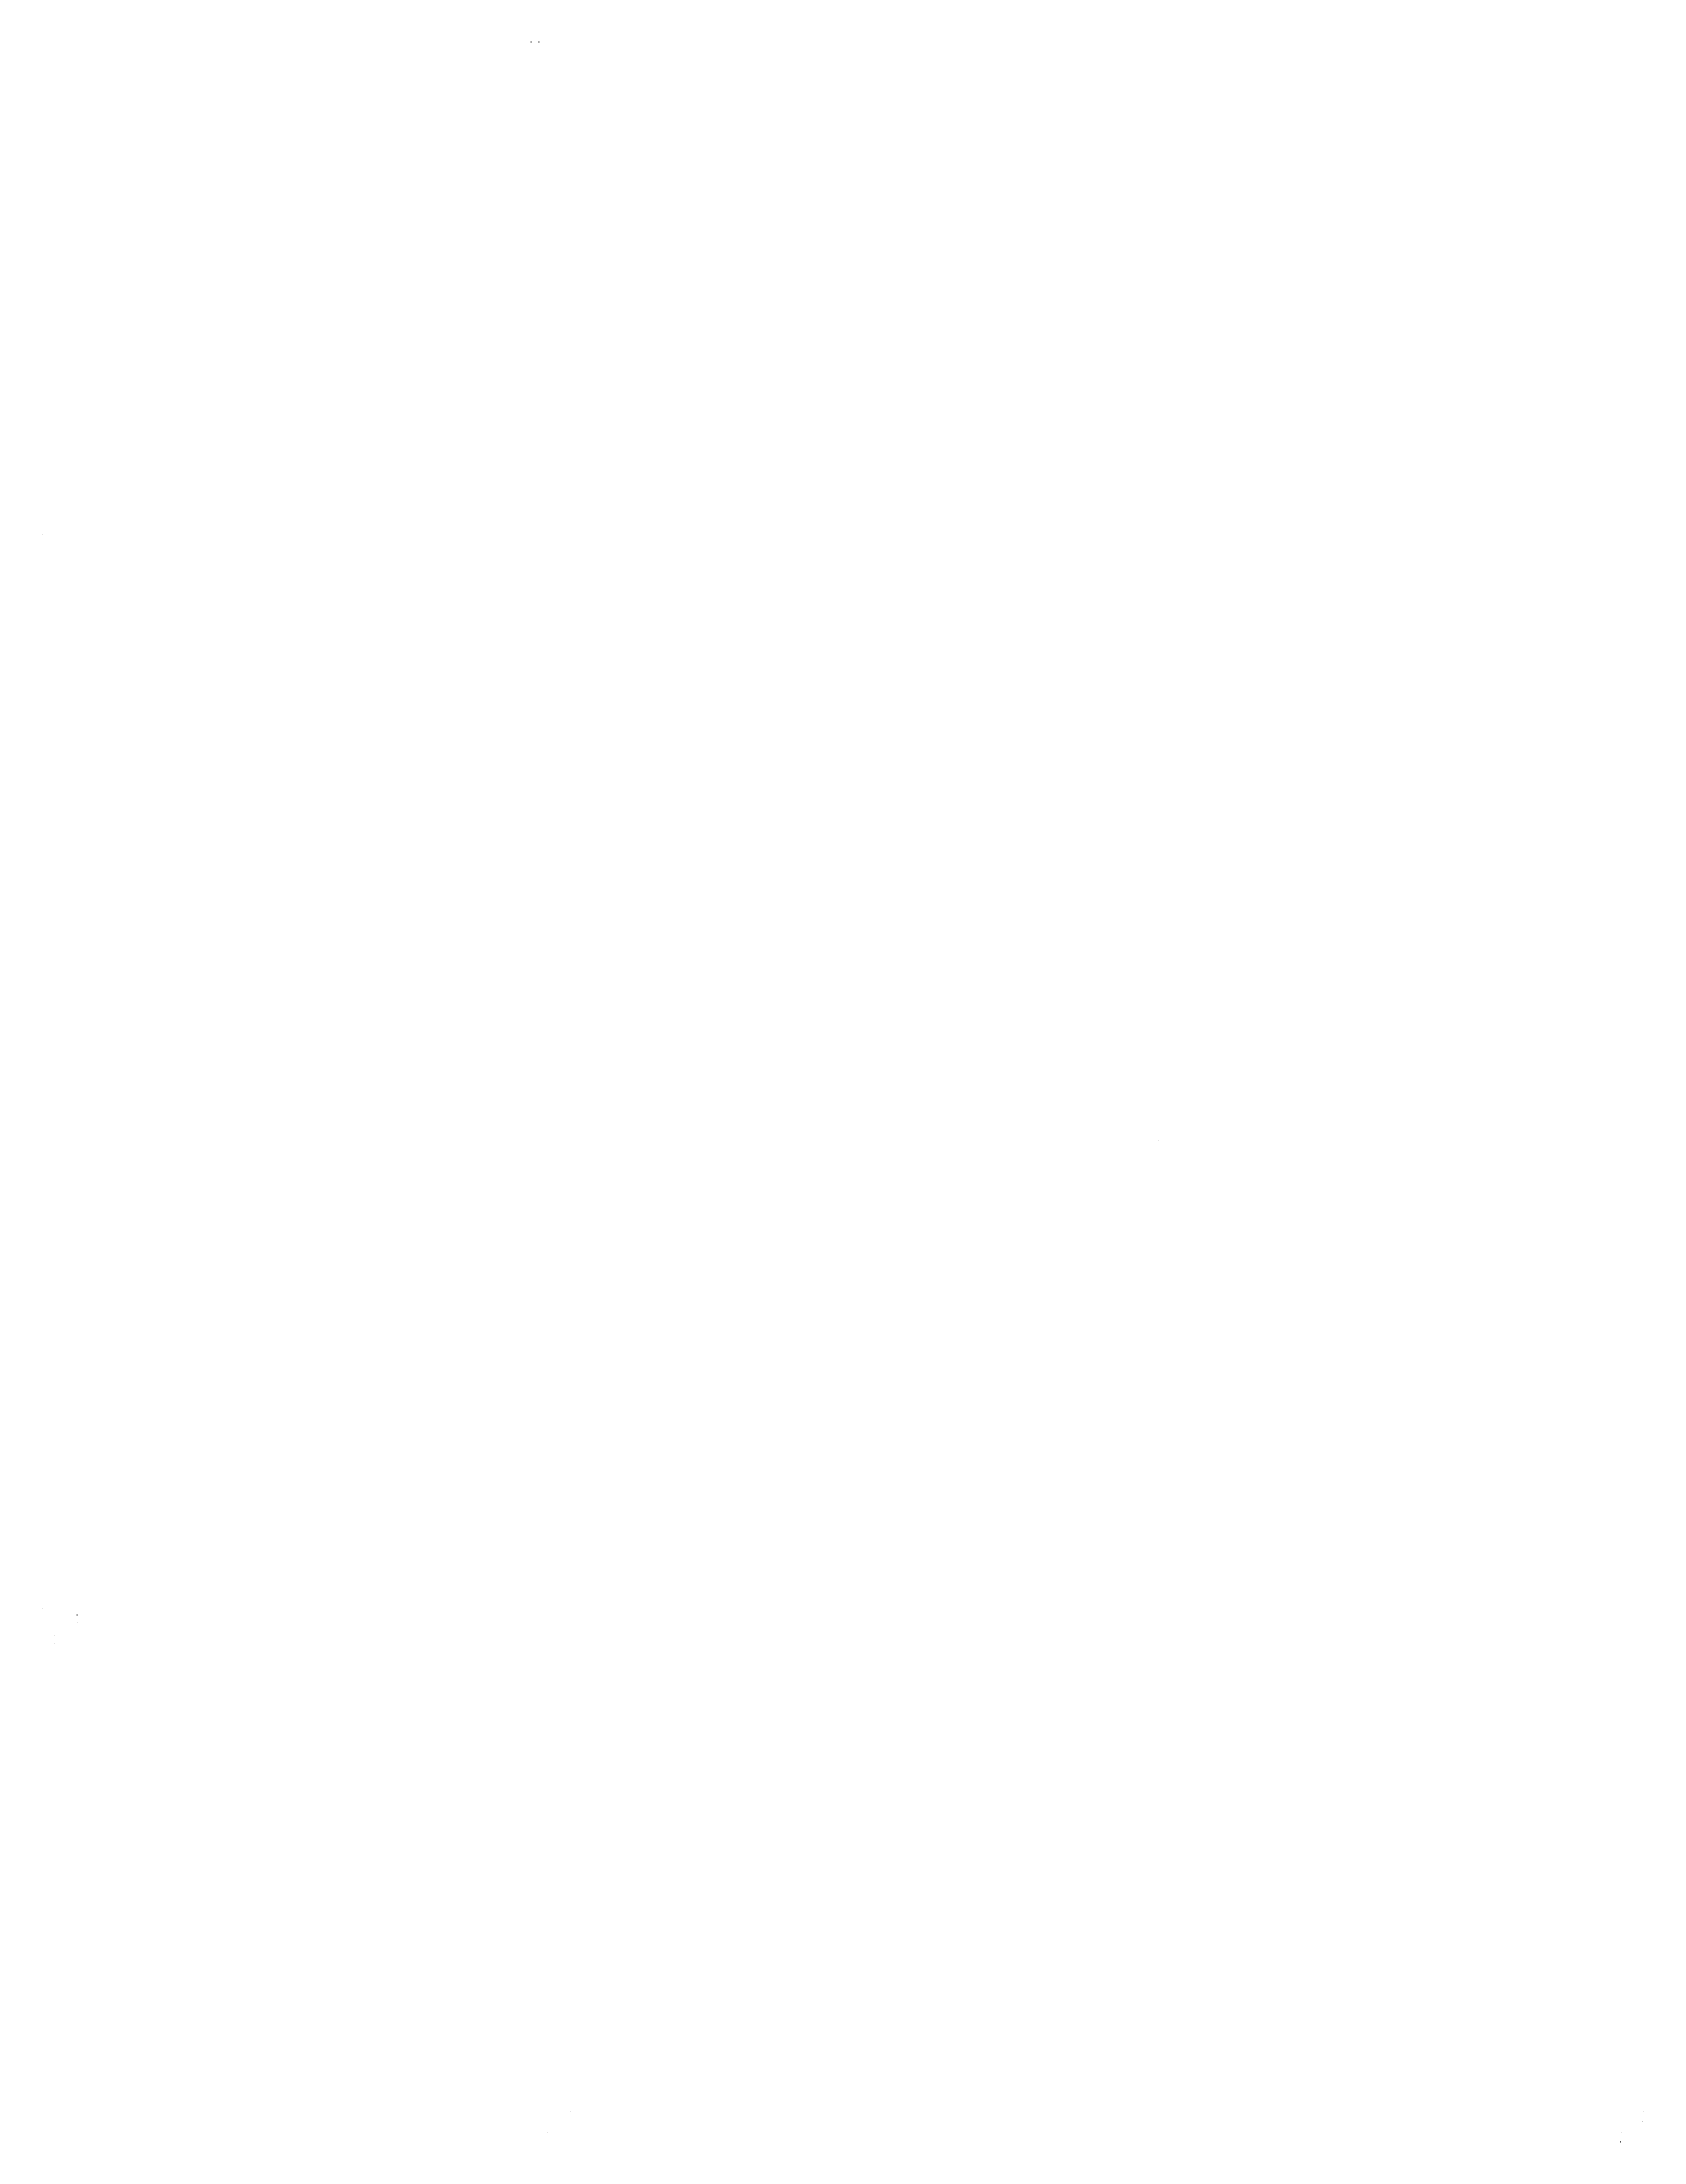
# Model space of a CAD drawing. Extents: x -13049591 to 8288806, y -13539224 to 14433486.
import ezdxf
from ezdxf.enums import TextEntityAlignment as Align

# ---------------------------------------------------------------- set-up
doc = ezdxf.new("R2010")
doc.units = 0
doc.header["$LTSCALE"] = 1000
doc.linetypes.add('DOTE', pattern=[2.42, 2, -0.2, 0.02, -0.2])
doc.layers.get('0').update_dxf_attribs({"linetype": 'CONTINUOUS'})
for name, color, linetype in [('DOTE', 8, 'DOTE'), ('RL1', 7, 'CONTINUOUS'), ('TK', 7, 'CONTINUOUS'), ('WALL', 4, 'CONTINUOUS')]:
    doc.layers.add(name, color=color, linetype=linetype)
doc.styles.add('HZF', font='romans2.shx', dxfattribs={"width": 0.8, "bigfont": 'hzdf2.shx'})
doc.styles.get("Standard").update_dxf_attribs({"font": 'txt', "width": 0.8, "bigfont": 'hztxt'})

# ---------------------------------------------------------------- blocks, each defined once
blk = doc.blocks.new('new block')
at = {"layer": 'DOTE'}
blk.add_lwpolyline([(13840203, 7150702), (13840203, 7151152), (13840253, 7151152), (13840253, 7150952), (13840453, 7150952), (13840453, 7151152), (13840503, 7151152), (13840503, 7150702), (13840453, 7150702), (13840453, 7150902), (13840253, 7150902), (13840253, 7150702), (13840203, 7150702)], dxfattribs=at)

msp = doc.modelspace()

# ---------------------------------------------------------------- linework, layer by layer
at = {"layer": 'RL1', "color": 1}
for p, q in [((1821378, -204338, -4500), (1821577, -204338, -4500)), ((1821378, -204363, -4500), (1821577, -204363, -4500))]:
    msp.add_line(p, q, dxfattribs=at)
at = {"layer": 'RL1'}
for p, q in [((1821577, -204383, -4500), (1821378, -204383, -4500)), ((1821378, -204403, -4500), (1821577, -204403, -4500)), ((1821378, -204423, -4500), (1821577, -204423, -4500)), ((1821378, -204443, -4500), (1821577, -204443, -4500)), ((1821378, -204463, -4500), (1821577, -204463, -4500)), ((1821378, -204483, -4500), (1821577, -204483, -4500)), ((1821378, -204503, -4500), (1821577, -204503, -4500)), ((1821378, -204523, -4500), (1821577, -204523, -4500)), ((1821378, -204543, -4500), (1821577, -204543, -4500)), ((1821378, -204563, -4500), (1821577, -204563, -4500)), ((1821378, -204583, -4500), (1821577, -204583, -4500)), ((1821378, -204603, -4500), (1821577, -204603, -4500)), ((1821378, -204623, -4500), (1821577, -204623, -4500)), ((1821378, -204643, -4500), (1821577, -204643, -4500)), ((1821378, -204663, -4500), (1821577, -204663, -4500)), ((1821378, -204683, -4500), (1821577, -204683, -4500)), ((1821378, -204703, -4500), (1821577, -204703, -4500)), ((1821378, -204723, -4500), (1821577, -204723, -4500)), ((1821378, -204743, -4500), (1821577, -204743, -4500)), ((1821378, -204743, -4500), (1821577, -204743, -4500)), ((1821378, -204763, -4500), (1821577, -204763, -4500)), ((1821378, -204783, -4500), (1821577, -204783, -4500)), ((1821378, -204803, -4500), (1821577, -204803, -4500)), ((1821378, -204823, -4500), (1821577, -204823, -4500)), ((1821378, -204843, -4500), (1821577, -204843, -4500)), ((1821388, -204338, -4500), (1821388, -204863, -4500)), ((1821408, -204338, -4500), (1821408, -204863, -4500)), ((1821475, -204338, -4500), (1821475, -204863, -4500)), ((1821518, -204338, -4500), (1821518, -204863, -4500)), ((1821532, -204338, -4500), (1821532, -204863, -4500)), ((1821562, -204338, -4500), (1821562, -204863, -4500))]:
    msp.add_line(p, q, dxfattribs=at)
at = {"layer": 'TK', "color": 1}
for p, q in [((1821378, -204338, -4500), (1821378, -204863, -4500)), ((1821378, -204863, -4500), (1821577, -204863, -4500)), ((1821577, -204863, -4500), (1821577, -204338, -4500))]:
    msp.add_line(p, q, dxfattribs=at)

# ---------------------------------------------------------------- block references
at = {"layer": 'WALL'}
for p, rotation in [((618787, 592983), 90), ((618787, 592383), 90), ((718812, 592983), 90), ((718812, 592383), 90), ((790912, 714983), 180), ((1259654, 631611, -4979), 180), ((1259654, 531586, -4979), 180), ((1260254, 631611, -4979), 180), ((1260254, 531586, -4979), 180), ((962828, 353129), 180), ((962828, 253104), 180), ((963428, 353129), 180), ((963428, 253104), 180), ((1137654, 703711, -4979), 270), ((840828, 425229), 270), ((1119354, 579761, -4979), 270), ((1120454, 579761, -4979), 270), ((822528, 301279), 270), ((823628, 301279), 270)]:
    msp.add_blockref('new block', p, dxfattribs=dict(at, rotation=rotation))
at = {"layer": 'WALL', "xscale": -1}
msp.add_blockref('new block', (790912, 717033), dxfattribs=at)
at = {"layer": 'WALL', "xscale": -1, "rotation": 90}
for p in [(1135604, 703711, -4979), (838778, 425229)]:
    msp.add_blockref('new block', p, dxfattribs=at)

# ---------------------------------------------------------------- texts
at = {"style": 'HZF', "width": 0.8}
for s, p in [('规划总平面图', (1821411, -204415, -4500)), ('竖向布置图', (1821411, -204435, -4500)), ('道路交通图', (1821411, -204455, -4500)), ('图纸目录', (1821411, -204396, -4500)), ('设', (1821422, -204371, -4500)), ('计', (1821427, -204371, -4500)), ('图', (1821432, -204371, -4500)), ('纸', (1821437, -204371, -4500)), ('部', (1821442, -204371, -4500)), ('分', (1821447, -204371, -4500)), ('D00C-A0201', (1821477, -204394, -4500)), ('S00C-L0001', (1821477, -204414, -4500)), ('S00C-P0101', (1821477, -204434, -4500)), ('S00C-X0101', (1821477, -204454, -4500))]:
    msp.add_text(s, height=5, dxfattribs=at).set_placement(p)
for p in [(1821546, -204395, -4500), (1821546, -204415, -4500), (1821546, -204435, -4500), (1821546, -204455, -4500)]:
    msp.add_text('2015.06', height=5, dxfattribs=at).set_placement(p, align=Align.CENTER)
at = {"layer": 'RL1', "color": 7, "width": 0.8}
for s, p in [('序', (1821379, -204353, -4500)), ('号', (1821383, -204353, -4500)), ('张', (1821392, -204353, -4500)), ('号', (1821400, -204353, -4500)), ('图', (1821417, -204353, -4500)), ('纸', (1821432, -204353, -4500)), ('名', (1821447, -204353, -4500)), ('称', (1821462, -204353, -4500)), ('图', (1821488, -204353, -4500)), ('号', (1821501, -204353, -4500)), ('版次', (1821521, -204353, -4500)), ('发行日期', (1821543, -204353, -4500)), ('备', (1821564, -204353, -4500)), ('注', (1821570, -204353, -4500))]:
    msp.add_text(s, height=5, dxfattribs=at).set_placement(p)
at = {"layer": 'RL1', "style": 'HZF', "width": 0.8}
for s, p in [('1', (1821381, -204394, -4500)), ('2', (1821381, -204414, -4500)), ('3', (1821381, -204434, -4500)), ('4', (1821381, -204454, -4500)), ('01', (1821395, -204414, -4500)), ('02', (1821395, -204434, -4500)), ('03', (1821395, -204454, -4500))]:
    msp.add_text(s, height=4, dxfattribs=at).set_placement(p, align=Align.CENTER)

doc.saveas('drawing.dxf')
